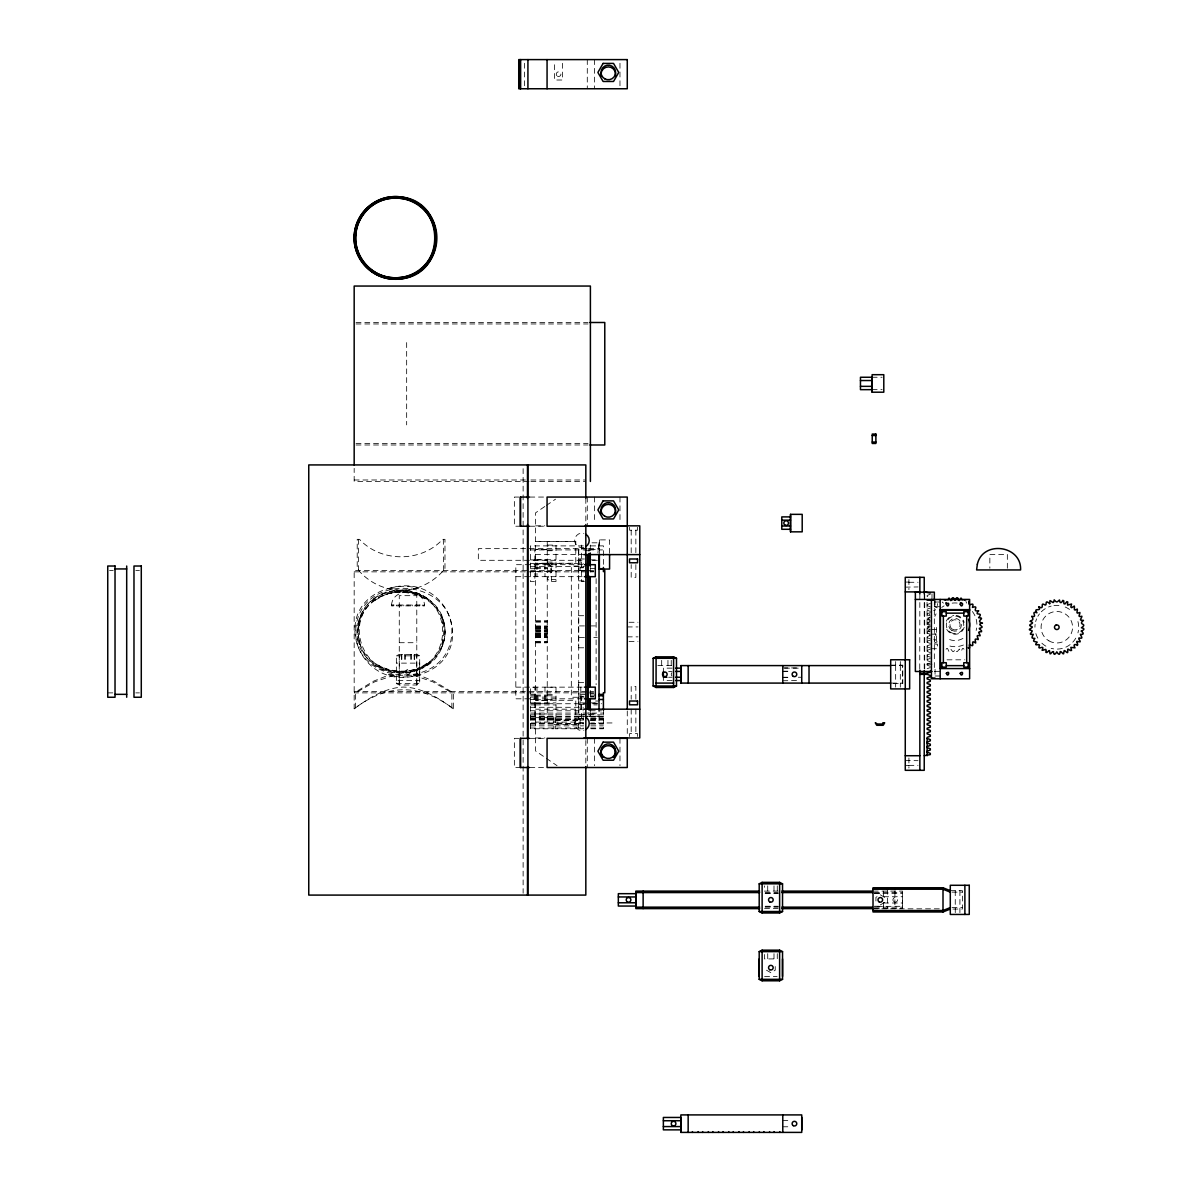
<?xml version="1.0" encoding="UTF-8"?>
<svg xmlns="http://www.w3.org/2000/svg" width="1192" height="1192" viewBox="0 0 1192 1192"><rect width="100%" height="100%" fill="white"/><g stroke="black" fill="none" stroke-linecap="round" stroke-linejoin="round"><path stroke-width="0.75" stroke-dasharray="5 3.75" d="M396.355 680.632L396.355 655.838L399.275 654.378L416.783 654.378L419.688 655.838L419.688 683.538L416.783 684.998L399.275 684.998L396.355 683.538L396.355 680.632L419.688 680.632L419.688 663.125L396.355 663.125M399.275 683.538L399.275 655.838M416.783 684.998L416.783 595.672L399.275 595.672L399.275 684.998M416.783 683.538L416.783 655.838M442.679 644.634L442.679 639.97M442.679 623.52L442.679 618.857M874.332 908.617L902.538 908.617L902.538 891.109L874.332 891.109M391.527 605C392.719 587.149 424.546 587.79 424.531 605.879L391.527 605.879L391.527 605L424.531 605M609.574 553.222L609.574 539.887L599.367 539.887L597.907 552.969M965.937 601.483L966.682 603.137M358.703 621.047C343.698 675.909 433.352 693.878 444.124 639.702C449.637 616.338 430.193 592.692 406.889 590.651A33.972 24.794 0 0 0 395.461 590.651C345.904 594.421 345.904 668.861 395.461 672.616A33.972 24.794 0 0 0 406.889 672.616C429.135 670.515 448.237 649.074 444.586 626.351C439.669 582.262 369.311 578.284 358.703 621.047A39.053 39.053 0 0 0 358.703 642.443M937.18 644.38L937.523 646.019M359.716 618.35L361.906 613.358M441.621 647.494L442.649 644.932M929.805 613.88L929.537 614.804M551.628 581.502L551.628 566.572L547.247 563.488L551.628 570.819L547.247 579.148L551.628 581.502L556.008 581.502L556.008 545.072L547.247 545.072M934.349 641.341L935.482 639.657L933.694 639.225M929.537 634.829L929.805 635.753M946.061 649.223C948.638 645.23 948.042 656.151 950.665 649.044C952.676 651.07 953.004 653.633 955.03 649.417C957.072 653.633 957.399 651.07 959.411 649.044C962.033 656.151 961.423 645.23 964 649.223M588.073 570.387L354.173 570.387L354.173 708.793C387.266 683.448 420.24 683.448 453.332 708.778L453.332 692.88L433.933 681.168L419.212 675.253L388.294 675.253L373.573 681.168L354.173 692.88L588.178 692.85M354.173 708.793C368.7 698.199 385.076 687.575 403.76 687.069C422.445 687.575 438.805 698.199 453.332 708.778M937.523 603.614L937.284 605.551M375.331 600.097C346.216 618.722 359.477 667.222 393.107 670.783A34.762 26.88 0 0 0 406.859 671.156C452.945 667.624 455.255 598.652 409.258 592.484A34.762 26.88 0 0 0 395.491 592.111L384.852 594.853L375.331 600.097A42.152 39.455 0 0 1 384.852 594.853M544.789 506.511L535.595 512.813L535.595 750.975L544.789 757.278M546.323 505.468L555.532 499.165M929.745 629.719L928.196 630.806L929.805 631.879M880.307 904.922L884.673 902.389M937.255 641.847L934.409 643.01M929.298 625.696L927.585 626.53L929.477 627.975M416.634 588.058C427.69 584.512 437.732 577.747 444.974 568.644L444.974 539.335L442.694 539.335C421.223 562.609 380.963 562.609 359.507 539.335L357.213 539.335L357.213 568.644C370.861 586.136 395.223 594.748 416.634 588.058L408.93 589.787M930.311 594.272L927.138 595.419L927.138 596.477L930.311 597.624M927.138 604.582L930.311 603.435M927.138 609.172L930.311 608.009M927.138 613.746L930.311 612.599M927.138 618.32L930.311 617.173M927.138 622.909L930.311 621.762M927.138 627.484L930.311 626.336M927.138 632.073L930.311 630.911M927.138 636.647L930.311 635.5M927.138 641.221L930.311 640.074M927.138 645.811L930.311 644.663M927.138 650.385L930.311 649.238M927.138 654.974L930.311 653.812M927.138 659.548L930.311 658.401M927.138 664.123L930.311 662.976M927.138 668.712L930.311 667.565M390.916 587.835C326.817 603.808 356.214 691.822 416.589 675.432C480.704 659.474 451.291 571.445 390.931 587.835A54.027 54.027 0 0 1 416.589 587.85M929.477 621.658L927.585 623.103L929.298 623.938M393.896 675.253L374.467 681.928L355.633 692.88L355.633 708.793M929.805 617.754L928.196 618.827L929.745 619.914M581.532 567.63L580.072 567.75L583.469 567.75M406.83 589.951L395.372 589.951M590.278 571.549L593.78 571.534M356.035 322.496L588.073 322.496M356.035 323.956L588.073 323.956M872.127 377.253L882.125 377.253M872.127 389.65L882.125 389.65M356.035 443.528L588.073 443.528M356.035 444.988L588.073 444.988M354.173 479.989L529.024 479.989M530.887 479.989L584.825 479.989M529.024 481.449L354.173 481.449L354.173 468.352M530.887 481.449L584.825 481.449M518.743 497.064L514.363 497.064L514.363 526.223L520.204 526.223M529.784 497.064L546.07 497.064M535.595 525.836L544.759 525.836M529.784 526.223L546.07 526.223M358.509 539.335L358.509 570.312M575.796 541.377L535.595 541.377L575.796 541.481L575.796 563.22L535.595 563.22M592.022 542.807L599.025 542.807L599.025 553.326M583.35 545.891L530.485 545.891L530.485 581.636L534.865 581.636L534.865 549.914M590.636 545.891L603.405 545.891L603.405 566.99M586.866 548.648L478.335 548.648L478.335 560.3L583.186 560.3M588.714 548.648L599.025 548.648M587.209 548.782L578.701 548.782L578.701 714.723L587.209 714.723M590.278 549.587L599.025 549.527M530.485 549.914L587 549.914M588.818 549.914L603.405 549.914M547.247 550.719L556.008 550.719M578.701 550.689L578.701 578.969M585.034 550.719L590.278 550.719M535.595 554.608L583.26 554.608M579.431 558.988L588.178 558.988M536.981 559.733L556.008 559.778M530.485 559.882L534.865 559.882M535.595 559.882L547.247 559.882M592.394 560.3L597.907 560.3M547.247 562.088L556.008 562.088M530.485 563.503L583.35 563.503M535.595 563.771L547.247 563.771M582.724 564.68L515.823 564.68L515.823 698.81L582.724 698.81M547.247 564.933L556.008 564.933M578.612 566.021L571.326 566.021L571.326 697.26L578.612 697.26M530.485 566.707L584.438 566.572M580.072 567.154L583.469 567.154M535.595 567.511L547.247 567.511M535.595 568.465L547.247 568.524M590.278 568.495L597.281 568.39M530.485 568.703L534.865 568.703M109.56 570.387L113.21 570.387M135.814 570.387L139.449 570.387M588.818 570.387L593.631 570.387M579.431 570.655L584.676 570.655M551.628 570.819L556.008 570.819M581.532 570.819L584.438 570.819M547.247 571.43L556.008 571.43M530.485 571.534L534.865 571.534M535.595 571.549L547.247 571.549M354.173 571.847L588.073 571.847M589.921 571.847L593.631 571.847M515.823 576.675L582.724 576.675M551.628 579.372L556.008 579.372M578.701 580.862L587.209 580.862M584.438 581.502L581.532 581.502L581.532 545.072M905.264 582.083L908.915 582.083M908.915 582.277L918.034 582.277M905.264 587.135L918.034 586.941M388.294 588.654L393.896 588.654M413.609 588.654L419.212 588.654M935.049 602.02L940.16 602.02M935.049 606.698L940.16 606.698M578.701 615.713L587.209 615.713M578.701 617.62L578.701 645.9M535.595 620.719L547.247 620.719M535.595 621.375L547.247 621.375M535.595 622.164L547.247 622.164M629.063 622.269L637.988 622.269M535.595 625.964L547.247 625.964M579.431 625.919L588.178 625.919M590.278 625.919L597.281 625.919M535.595 626.351L547.247 626.351M535.595 626.649L547.247 626.649M535.595 626.977L547.247 626.977M627.275 626.932L637.988 626.932M535.595 627.558L547.247 627.558M535.595 627.916L547.247 627.961M535.595 628.765L547.247 628.765M535.595 629.108L547.247 629.108M931.414 629.48L936.51 629.48M535.595 630.181L547.247 630.181M535.595 630.479L547.247 630.479M535.595 631.685L547.247 631.685M535.595 631.983L547.247 631.983M535.595 633.19L547.247 633.19M535.595 633.503L547.247 633.503M931.414 634.144L936.51 634.144M535.595 634.576L547.247 634.576M535.595 635.038L547.247 634.919M535.595 635.768L547.247 635.768M535.595 636.126L547.247 636.126M535.595 636.707L547.247 636.707M535.595 637.005L547.247 637.005M627.275 636.856L637.988 636.856M535.595 637.318L547.247 637.318M535.595 637.571L547.247 637.601M579.431 637.586L584.676 637.586M593.78 637.586L597.281 637.586M535.595 641.37L547.247 641.37M629.063 641.519L637.988 641.519M535.595 642.16L547.247 642.16M399.275 642.712L416.783 642.712M535.595 642.816L547.247 642.816M934.334 644.067L937.24 644.067M578.701 647.792L587.209 647.792M931.414 648.731L937.24 648.731M396.355 655.838L419.688 655.838M947.029 659.817L964.82 659.817M927.033 664.182L931.995 664.182M890.692 665.151L902.791 665.151L902.791 683.523L890.692 683.523M657.82 665.598L671.826 665.598M890.692 665.598L902.359 665.598L902.359 683.091L890.692 683.091M782.786 667.922L800.011 667.922M672.109 668.146L663.363 668.146L663.363 671.424M784.5 668.146L800.011 668.146M782.786 671.2L789.67 671.2M935.049 671.334L940.16 671.334M668.608 671.424L672.109 671.424M782.786 671.424L789.67 671.424M388.294 674.612L393.896 674.612M413.609 674.612L419.212 674.612M935.049 675.998L940.16 675.998M668.608 677.25L672.109 677.25M782.786 677.25L789.67 677.25M798.297 677.25L801.739 677.25M782.786 677.473L789.67 677.473M672.109 680.543L663.363 680.543L663.363 677.25M782.786 680.751L800.011 680.543M578.701 682.644L587.209 682.644M396.355 683.538L419.688 683.538M578.701 684.551L578.701 712.831M515.823 687.143L582.724 687.143M547.262 687.233L556.008 687.233L556.008 719.655M354.173 691.42L588.073 691.42M589.921 691.42L593.631 691.42M107.742 692.88L113.21 692.88M135.814 692.88L139.449 692.88M588.818 692.88L593.631 692.88M590.278 693.222L593.78 693.222M530.485 694.414L534.865 694.414M547.262 694.414L556.008 694.414M580.802 694.414L587.805 694.414M535.595 695.085L547.247 695.07M590.278 695.07L597.281 695.07M530.485 695.77L534.865 695.77M547.262 695.77L556.008 695.77M535.595 696.039L547.247 696.039M580.072 696.322L583.469 696.322M590.278 696.351L593.78 696.351M530.485 697.067L534.865 697.067M556.008 697.067L535.595 697.171M580.802 697.067L584.303 697.067M590.278 697.037L593.78 697.037M530.485 699.495L534.865 699.495M547.262 699.495L556.008 699.495M535.595 699.749L547.247 699.749M595.523 701.015L599.025 701.015M590.278 702.863L597.281 702.863M530.485 702.893L534.865 702.893M535.595 702.982L556.008 702.893M580.802 702.893L587.805 702.893M535.595 703.25L547.247 703.25M593.78 703.206L597.281 703.206M530.485 703.742L587.805 703.742M592.469 703.742L601.573 703.742M579.431 704.517L584.676 704.517M530.485 704.934L534.865 704.934M535.595 704.889L556.008 704.934M593.78 704.904L597.281 704.904M530.485 707.288L583.35 707.288M535.595 709.18L583.812 709.18M530.485 710.76L583.35 710.819M590.278 710.73L601.573 710.819M530.485 713.069L603.405 713.069M535.595 713.933L547.247 713.948M590.278 713.933L599.025 713.933M530.485 714.827L587 714.827M588.818 714.827L603.405 714.827M530.485 716.258L555.278 716.258L555.278 728.774L578.612 728.774L578.612 716.258L583.916 716.258A7.286 7.286 0 0 0 574.678 723.38A7.286 7.286 0 0 0 583.856 730.413M585.689 716.258L603.405 716.258M530.485 716.63L587.462 716.63M589.235 716.63L603.405 716.63M530.485 717.107L583.663 717.107M590.636 717.033L603.405 717.107M535.595 717.673L547.247 717.673M530.485 718.329L555.278 718.329M578.612 718.329L583.916 718.329M591.008 718.329L603.405 718.329M530.485 718.731L555.278 718.731M578.612 718.731L583.916 718.731M591.008 718.731L603.405 718.731M530.485 718.91L583.663 718.91M590.636 718.91L603.405 718.91M530.485 719.149L580.072 719.149M530.485 719.655L583.35 719.655M590.636 719.655L603.405 719.655M530.485 720.028L553.818 720.028M555.278 720.028L578.612 720.028M580.072 720.028L583.663 720.028M590.845 720.028L603.405 720.028M555.278 720.594L578.612 720.594M590.278 720.609L599.025 720.713L599.025 711.356M535.595 722.084L575.796 722.084M562.46 722.948L530.485 722.993M578.612 722.948L587.239 722.948M612.032 722.948L590.845 722.993M580.072 722.993L583.663 722.993M530.485 723.723L583.35 723.723M590.636 723.723L603.405 723.723M530.485 723.961L583.35 723.961M590.636 723.961L603.405 723.961M553.818 724.438L580.072 724.438M530.485 725.868L553.818 725.868M555.278 725.868L578.612 725.868M580.072 725.868L583.663 725.868M590.845 725.868L603.405 725.868M530.485 728.014L583.35 728.014M590.636 728.014L603.405 728.014M583.663 728.774L580.072 728.774L580.072 717.107M590.845 728.774L603.405 728.774L603.405 711.356M535.595 737.952L544.893 737.952M518.743 738.34L514.363 738.34L514.363 767.514L520.204 767.514M529.784 738.34L546.07 738.34M905.264 760.496L918.034 760.69M908.915 765.353L918.034 765.353M905.264 765.547L908.915 765.547M529.784 767.514L546.07 767.514M950.292 890.677L962.406 890.677L962.406 909.049L950.292 909.049M778.153 891.109L764.444 891.109L764.444 885.865M952.021 892.138L962.406 892.138M765.204 892.57L778.153 892.57M874.332 892.57L902.538 892.57M765.204 893.3L778.153 893.3M874.332 893.3L883.57 893.3M765.204 893.478L778.153 893.478M874.332 893.478L902.538 893.449L902.538 906.278L874.332 906.427M883.57 896.727L902.538 896.727M883.57 903L902.538 903M765.204 906.248L778.153 906.248M874.332 906.248L883.57 906.248M765.204 906.427L778.153 906.427M765.204 907.157L778.153 907.157M874.332 907.157L902.538 907.157M952.021 907.589L962.406 907.589M764.579 908.617L778.153 908.617M873.021 908.826L939.326 908.826M764.579 976.412L777.139 976.412M782.786 1120.51L789.67 1120.51M782.786 1126.783L789.67 1126.783M443.32 539.335L443.692 570.312M547.247 700.315L535.595 700.3L575.796 700.315L575.796 722.188M590.278 559.882L597.281 559.912M413.609 675.253L433.054 681.928L451.872 692.88L451.872 708.778M934.409 606.624L937.255 607.786M933.694 610.408L935.482 609.976L934.498 608.561M927.138 605.64L930.311 606.788M927.138 610.215L930.311 611.362M927.138 614.804L930.311 615.951M927.138 619.378L930.311 620.525M927.138 623.952L930.311 625.115M927.138 628.542L930.311 629.689M927.138 633.116L930.311 634.263M927.138 637.705L930.311 638.852M927.138 642.279L930.311 643.427M927.138 646.854L930.311 648.016M927.138 651.443L930.311 652.59M927.138 656.017L930.311 657.164M927.138 660.606L930.311 661.754M930.311 666.328L927.138 665.181L927.033 600.023M884.673 897.338L880.307 894.819L875.926 897.338L875.926 902.389M766.486 970.199L770.866 972.717L775.232 970.199L775.232 965.148M546.323 758.336L557.066 765.681M547.247 563.488L551.628 566.572M942.187 601.99L943.394 603.137M441.621 615.787L442.649 618.35M1007.344 568.212L1007.344 554.384L989.852 554.384L989.852 568.212M959.918 890.677L959.918 912.64M955.254 890.677L955.254 912.64M936.51 627.439L936.51 643.486M935.049 600.172L935.049 608.918M935.049 669.293L935.049 678.039M934.334 601.289L934.334 671.483M931.995 593.735L931.995 600.023M924.709 594.003L924.709 671.483M924.232 593.735L924.232 668.846M919.851 593.765L919.747 669.636M908.915 579.55L908.915 589.653M908.915 757.978L908.915 768.08M900.318 661.56L900.318 665.151M900.318 665.598L900.318 683.091M900.318 683.523L900.318 687.128M895.654 661.56L895.654 665.151M895.654 665.598L895.654 683.091M895.654 683.523L895.654 687.128M894.894 890.99L894.894 908.736M887.593 889.217L887.593 908.736M883.57 891.109L883.57 896.22M883.57 902.597L883.57 908.617M777.273 885.865L777.273 891.109M777.273 953.674L777.273 958.919L764.444 958.919L764.444 953.674M773.995 885.865L773.995 891.109M773.995 953.674L773.995 958.919M767.722 885.865L767.722 891.109M767.722 953.674L767.722 958.919M671.23 660.338L671.23 665.598M667.952 660.338L667.952 665.598M661.679 660.338L661.679 665.598M637.467 527.296L637.467 530.216L629.6 530.216L629.6 527.296M637.467 736.492L637.467 733.587L629.6 733.587L629.6 736.492M635.857 530.216L635.857 554.608M635.857 564.606L635.857 577.36L631.194 577.36L631.194 564.606M635.857 699.197L635.857 686.428L631.194 686.428L631.194 699.197M635.857 709.18L635.857 733.587M631.194 530.216L631.194 554.608M631.194 709.18L631.194 733.587M627.275 710.983L627.275 736.164M619.974 63.251L619.974 86.942M619.974 497.064L619.974 522.573M619.974 738.34L619.974 765.681M599.367 539.887L599.367 553.222M596.119 578.597L596.119 684.67M594.57 59.6L594.57 88.759M594.57 497.064L594.57 522.573M594.57 738.34L594.57 765.681M590.278 545.072L590.278 551.985M590.278 566.96L590.278 574.172M590.278 690.406L590.278 697.961M590.278 711.356L590.278 719.655M588.908 548.782L588.908 551.166M588.908 712.354L588.908 714.723M587.284 59.6L587.284 88.759M587.284 497.064L587.284 526.223M587.284 738.34L587.284 767.514M585.823 498.45L585.823 522.647M585.823 740.53L585.823 766.605M581.532 695.77L581.532 719.655M580.802 687.233L580.802 713.069M580.072 558.988L580.072 570.655M580.072 692.82L580.072 704.487M562.609 63.31L562.609 80.013L554.593 80.013L554.593 63.31M553.818 717.107L553.818 728.774L530.485 728.774L530.485 687.233L534.865 687.233L534.865 719.655M547.247 541.421L547.247 722.143M544.982 564.68L544.982 576.675M544.982 687.143L544.982 698.81M536.966 564.68L536.966 576.675M536.966 687.143L536.966 698.81M524.569 63.251L524.569 88.759M523.124 468.65L523.124 893.225M423.965 605L423.965 605.879M422.311 605L422.311 605.879M419.688 605L419.688 605.879M416.276 605L416.276 605.879M414.443 654.378L414.443 663.125M414.22 654.378L414.22 663.125M412.298 605L412.298 605.879M411.166 654.378L411.166 663.125M410.942 654.378L410.942 663.125M408.022 605L408.022 605.879M406.666 342.581L406.666 424.903M405.116 654.378L405.116 663.125M404.893 654.378L404.893 663.125M403.76 605L403.76 605.879M401.823 654.378L401.823 663.125M401.615 654.378L401.615 663.125M399.782 605L399.782 605.879M396.355 605L396.355 605.879M393.733 605L393.733 605.879M392.093 605L392.093 605.879M359.492 618.857L359.492 623.52M359.492 639.97L359.492 644.634M443.469 621.047A39.053 39.053 0 0 1 443.469 642.443M671.915 675.983A2.339 2.339 0 0 1 671.915 672.69M416.589 675.432A54.027 54.027 0 0 1 390.916 675.432M972.389 611.496A21.873 21.873 0 0 1 976.159 630.479M963.404 645.021A21.873 21.873 0 0 1 946.657 645.021M936.092 635.753A21.873 21.873 0 0 1 934.826 633.19M934.826 616.443A21.873 21.873 0 0 1 936.092 613.88M941.725 607.458A21.873 21.873 0 0 1 944.094 605.879M952.184 603.137A21.873 21.873 0 0 1 957.891 603.137M962.913 638.45A15.749 15.749 0 0 1 947.163 638.45M964.194 627.275A9.476 9.476 0 0 1 946.284 628.437M946.284 621.196A9.476 9.476 0 0 1 953.794 615.415M956.267 615.415A9.476 9.476 0 0 1 964.194 622.358M1077.941 621.568A21.873 21.873 0 0 1 1077.941 632.892M1075.765 638.167A21.873 21.873 0 0 1 1072.278 642.697M1070.133 644.589A21.873 21.873 0 0 1 1051.15 648.359M1045.876 646.168A21.873 21.873 0 0 1 1039.469 640.551M1037.874 638.167A21.873 21.873 0 0 1 1035.684 632.892M1034.939 627.23A21.873 21.873 0 0 1 1035.133 624.37M1035.684 621.568A21.873 21.873 0 0 1 1036.608 618.857M1037.874 616.294A21.873 21.873 0 0 1 1039.469 613.91M1041.346 611.764A21.873 21.873 0 0 1 1051.15 606.102M1053.966 605.536A21.873 21.873 0 0 1 1062.474 606.102M1065.186 607.026A21.873 21.873 0 0 1 1072.278 611.764M583.856 547.456A7.286 7.286 0 0 1 574.678 540.423A7.286 7.286 0 0 1 583.856 533.375M381.798 594.54A42.525 38.725 0 0 1 420.553 594.54M387.43 593.914A40.915 37.28 0 0 1 417.185 594.733M423.071 595.836A43.791 40.99 0 0 1 430.044 600.559M382.647 667.475A42.182 39.485 0 0 1 375.599 663.378M414.92 669.353A40.915 37.28 0 0 1 385.165 668.548M427.034 663.184A42.152 39.455 0 0 1 417.498 668.414M430.044 662.722A43.791 40.99 0 0 1 423.071 667.445M420.553 668.727A42.525 38.725 0 0 1 381.798 668.727M379.28 667.445A43.791 40.99 0 0 1 372.306 662.722M372.306 600.559A43.791 40.99 0 0 1 379.28 595.836M419.703 595.791A42.182 39.485 0 0 1 426.766 599.904M358.852 626.5C351.729 679.023 436.466 688.618 443.305 636.975C450.442 584.467 365.706 574.872 358.852 626.5M356.05 625.889C348.63 683.955 443.379 693.848 451.47 637.377C458.875 579.327 364.141 569.418 356.05 625.889M547.247 549.646L535.595 549.601L547.247 549.661M406.859 673.897A2.339 2.339 0 0 0 410.361 671.871A2.339 2.339 0 0 0 406.859 669.859A2.339 2.339 0 0 0 406.859 673.897M894.074 901.882A2.339 2.339 0 0 0 897.576 899.871A2.339 2.339 0 0 0 894.074 897.844A2.339 2.339 0 0 0 894.074 901.882M951.812 630.359A6.422 6.422 0 0 0 961.452 624.846A6.422 6.422 0 0 0 951.842 619.244A6.422 6.422 0 0 0 951.812 630.359M952.482 629.242A5.111 5.111 0 0 0 960.141 624.817A5.111 5.111 0 0 0 952.482 620.391A5.111 5.111 0 0 0 952.482 629.242M950.665 632.401A8.746 8.746 0 0 0 963.777 624.817A8.746 8.746 0 0 0 950.665 617.232A8.746 8.746 0 0 0 950.665 632.401M557.424 76.199A2.339 2.339 0 0 0 560.925 74.187A2.339 2.339 0 0 0 557.424 72.161A2.339 2.339 0 0 0 557.424 76.199M1048.945 640.864A15.749 15.749 0 0 0 1072.562 627.23A15.749 15.749 0 0 0 1048.945 613.597A15.749 15.749 0 0 0 1048.945 640.864"/><path stroke-width="1.5" d="M759.647 908.617L635.843 908.617L635.843 891.109L759.647 891.109M656.077 687.471L656.077 656.837L673.569 656.837L676.49 658.297L676.49 686.011L673.569 687.471L656.077 687.471L653.156 686.011L653.156 683.091L653.156 658.297L656.077 656.837M673.569 687.471L673.569 656.837M680.856 1132.4L680.856 1114.907L801.739 1114.907L801.739 1132.4L680.856 1132.4L680.856 1117.455L663.363 1117.455L663.363 1129.852L680.856 1129.852M890.692 683.091L680.856 683.091L680.856 665.598L890.692 665.598M759.2 976.412L759.2 958.919M782.533 976.412L782.533 958.919M790.534 531.841L790.534 514.348L802.201 514.348L802.201 531.841L790.534 531.841L790.534 514.348M801.739 683.091L801.739 665.598M809.025 683.091L809.025 665.598M872.127 392.198L872.127 374.69L883.793 374.69L883.793 392.198L872.127 392.198L872.127 377.253L860.46 377.253L860.46 389.65L872.127 389.65M947.923 600.068L949.056 597.982L950.665 600.589M944.079 599.71L945.912 600.261M951.708 600.425C951.41 596.879 954.241 596.656 954.509 600.202M955.567 600.202C955.82 596.656 958.666 596.879 958.353 600.425M959.411 600.589L961.02 597.982L962.153 600.068M964.149 600.261L965.982 599.71M968.157 611.69L968.157 616.07L963.777 616.07L963.777 611.69L968.157 611.69L969.617 610.23L940.458 610.23L940.458 668.563L941.904 667.103L941.904 662.722L946.284 662.722L946.284 667.103L941.904 667.103M968.917 601.2C967.919 609.157 974.907 599.606 972.434 607.428C980.346 604.806 970.69 612.196 978.707 610.826C973.059 616.785 984.398 611.094 978.602 617.724C986.738 617.918 974.341 621.121 982.476 623.103C975.086 624.399 985.575 626.59 980.852 627.901C976.337 628.437 982.834 630.076 981.552 631.7C976.069 631.388 980.211 633.667 980.137 635.768C974.952 634.531 978.17 637.288 978.245 639.568C973.298 637.72 975.846 640.625 975.652 643.01C969.513 638.703 975.369 647.673 971.107 645.259C967.248 641.862 971.569 650.474 968.127 647.837M759.2 883.823L762.12 882.363L779.613 882.363L782.533 883.823L782.533 911.522L779.613 912.983L762.12 912.983L759.2 911.522L759.2 883.823L782.533 883.823M759.2 951.633L762.12 950.173L779.613 950.173L782.533 951.633L782.533 979.332L779.613 980.793L762.12 980.793L759.2 979.332L759.2 951.633L782.533 951.633M950.292 907.589L943.006 910.509L873.021 910.509M950.292 890.677L943.006 887.757L873.021 887.757L873.021 911.969L943.006 911.969L950.292 909.049M919.851 673.286L927.138 673.286L930.311 672.139L930.311 670.917M927.138 741.99L930.311 740.843L930.311 739.606L927.138 738.459M927.138 746.565L930.311 745.417L930.311 744.195L927.138 743.048M927.138 751.154L930.311 750.006L930.311 748.77L927.138 747.622M924.232 755.728L930.311 754.581L930.311 753.359L927.138 752.197M589.921 322.496L604.776 322.496L604.776 444.988L589.921 444.988M860.46 380.531L872.127 380.531M860.46 386.357L872.127 386.357M872.231 435.527L875.882 435.527M872.231 442.023L875.882 442.023M529.442 497.064L520.204 497.064L520.204 526.223L529.442 526.223M790.534 516.896L781.788 516.896L781.788 529.293L790.534 529.293M781.788 520.174L790.534 520.174M585.093 525.836L639.776 525.836L639.776 737.952L583.961 737.952M781.788 526.015L790.534 526.015M627.275 526.223L547.068 526.223L547.068 497.064L627.275 497.064L627.275 709.18M583.812 554.608L639.776 554.608M584.363 564.68L595.3 564.68L595.3 576.675L584.363 576.675M599.025 568.703L603.405 568.703M115.028 568.942L126.695 568.942M905.264 591.903L919.851 591.903M924.232 591.903L930.311 593.05M915.367 599.442L969.617 599.442L969.617 678.769L931.414 678.769L931.414 599.442M927.033 600.023L934.334 600.023L934.334 592.156L915.367 592.156L915.367 671.483L931.995 671.483M940.16 609.648L969.617 609.648M941.904 611.69L946.284 611.69L946.284 616.07L941.904 616.07L941.904 611.69L940.458 610.23M946.284 613.15L963.777 613.15M653.156 658.297L676.49 658.297M946.284 665.643L963.777 665.643M968.157 667.103L963.777 667.103L963.777 662.722L968.157 662.722L968.157 667.103L969.617 668.563L940.16 668.563M675.611 668.146L680.856 668.146M675.611 671.424L680.856 671.424M919.851 674.344L927.138 674.344L930.311 675.491L930.311 676.713L927.138 677.875L927.138 678.918L930.311 680.066L930.311 681.303L927.138 682.45L927.138 683.508L930.311 684.655L930.311 685.877L927.138 687.024L927.138 688.082L930.311 689.229L930.311 690.466L927.138 691.613L927.138 692.656L930.311 693.818L930.311 695.04L927.138 696.188L927.138 697.245L930.311 698.393L930.311 699.615L927.138 700.762L927.138 701.82L930.311 702.967L930.311 704.204L927.138 705.351L927.138 706.409L930.311 707.556L930.311 708.778L927.138 709.925L927.138 710.983L930.311 712.131L930.311 713.352L927.138 714.515L927.138 715.558L930.311 716.705L930.311 717.942L927.138 719.089L927.138 720.147L930.311 721.294L930.311 722.516L927.138 723.663L927.138 724.721L930.311 725.868L930.311 727.105L927.138 728.252L927.138 729.295L930.311 730.458L930.311 731.679L927.138 732.827L927.138 733.885L930.311 735.032L930.311 736.254L927.138 737.416L927.138 755.728M666.864 677.25L663.363 677.25L663.363 671.424M675.611 677.25L680.856 677.25M931.414 678.039L935.049 678.039M675.611 680.543L680.856 680.543M656.077 683.091L673.569 683.091M653.156 686.011L676.49 686.011M584.363 687.143L595.3 687.143L595.3 698.81L584.363 698.81M115.028 694.34L126.695 694.34M599.025 694.414L603.405 694.414M599.025 695.77L603.405 695.77M599.025 699.495L603.405 699.495M583.812 709.18L639.776 709.18M529.442 738.34L520.204 738.34L520.204 767.514L529.442 767.514M627.275 738.34L547.068 738.34L547.068 767.514L627.275 767.514L627.275 737.952M905.264 755.728L919.851 755.728M873.021 889.217L943.006 889.217L950.292 892.138M781.848 891.109L872.484 891.109M635.843 892.57L759.647 892.57M781.848 892.57L872.484 892.57M618.335 896.95L635.843 896.95M618.335 902.776L635.843 902.776M635.843 907.157L759.647 907.157M781.848 907.157L872.484 907.157M781.848 908.617L872.484 908.617M759.2 911.522L782.533 911.522M759.2 979.332L782.533 979.332M663.363 1120.733L680.856 1120.733M663.363 1126.574L680.856 1126.574M966.697 616.07L966.697 662.722M964.879 885.284L964.879 914.443M943.364 616.07L943.364 662.722M943.006 887.757L943.006 911.969M940.16 599.442L940.16 678.769M927.138 673.286L927.138 674.344M924.232 593.795L924.232 577.315L905.264 577.315L905.264 658.923M924.232 670.679L924.232 770.315L905.264 770.315L905.264 659.757M919.851 577.315L919.851 593.795M919.851 670.098L919.851 770.315M894.894 887.757L894.894 889.217M887.593 887.757L887.593 889.217M801.739 1117.232L801.739 1130.061M782.786 665.598L782.786 683.091M782.786 1114.907L782.786 1132.4M779.613 882.363L779.613 912.983M779.613 950.173L779.613 980.793M762.12 882.363L762.12 912.983M762.12 950.173L762.12 980.793M688.157 665.598L688.157 683.091M688.157 1114.907L688.157 1132.4M680.856 665.598L680.856 683.091M643.129 891.109L643.129 908.617M609.574 554.474L609.574 569.061L599.367 569.061L599.367 554.474M604.776 570.387L604.776 692.88M603.405 567.407L603.405 571.683M603.405 692.612L603.405 710.492M599.025 554.727L599.025 710.551M590.398 481.449L590.398 286.05L354.173 286.05L354.173 464.984M590.278 552.969L590.278 566.334M590.278 577.39L590.278 686.13M590.278 698.631L590.278 710.551M588.908 553.49L588.908 564.829M588.908 576.049L588.908 687.471M588.908 698.691L588.908 710.03M588.014 564.68L588.014 576.675M588.014 687.143L588.014 698.81M587.462 554.608L587.462 709.18M585.823 498.45L585.823 464.925L308.758 464.925L308.758 895.088L585.823 895.088L585.823 766.605M585.823 524.51L585.823 738.668M547.068 59.6L547.068 88.759M527.922 59.6L527.922 88.759M527.922 464.925L527.922 895.088M527.49 464.925L527.49 498.45M527.49 524.51L527.49 738.668M527.49 766.605L527.49 895.088M520.636 59.6L520.636 88.759M520.636 497.064L520.636 526.223M520.636 738.34L520.636 767.514M520.204 59.6L520.204 88.759M126.695 566.021L126.695 697.26M601.275 513.543A7.286 7.286 0 0 1 608.442 504.365A7.286 7.286 0 0 1 615.281 513.782M692.373 1132.4A2.92 2.92 0 0 1 692.477 1131.64M698.11 1131.64A2.92 2.92 0 0 1 698.214 1132.4M774.04 1132.4A2.92 2.92 0 0 1 774.129 1131.64M779.762 1131.64A2.92 2.92 0 0 1 779.866 1132.4M763.834 1132.4A2.92 2.92 0 0 1 763.923 1131.64M769.555 1131.64A2.92 2.92 0 0 1 769.659 1132.4M753.612 1132.4A2.92 2.92 0 0 1 753.716 1131.64M759.349 1131.64A2.92 2.92 0 0 1 759.453 1132.4M743.406 1132.4A2.92 2.92 0 0 1 743.51 1131.64M749.142 1131.64A2.92 2.92 0 0 1 749.247 1132.4M733.199 1132.4A2.92 2.92 0 0 1 733.303 1131.64M738.936 1131.64A2.92 2.92 0 0 1 739.04 1132.4M702.58 1132.4A2.92 2.92 0 0 1 702.684 1131.64M708.316 1131.64A2.92 2.92 0 0 1 708.42 1132.4M712.786 1132.4A2.92 2.92 0 0 1 712.89 1131.64M718.523 1131.64A2.92 2.92 0 0 1 718.627 1132.4M722.993 1132.4A2.92 2.92 0 0 1 723.097 1131.64M728.729 1131.64A2.92 2.92 0 0 1 728.833 1132.4M968.5 619.229A14.587 14.587 0 0 1 968.5 630.404M960.26 603.063A2.92 2.92 0 0 1 960.871 602.601M945.688 603.063A2.92 2.92 0 0 1 946.284 602.601M601.021 752.942A7.286 7.286 0 0 1 609.395 745.73A7.286 7.286 0 0 1 615.281 755.072M602.005 756.577A7.286 7.286 0 0 1 601.215 754.581M601.275 76.079A7.286 7.286 0 0 1 608.442 66.901A7.286 7.286 0 0 1 615.281 76.333M585.615 717.062A7.286 7.286 0 0 1 585.615 729.683M585.615 534.105A7.286 7.286 0 0 1 585.615 546.726M611.958 745.834A7.286 7.286 0 0 1 615.355 754.044M614.625 755.803A7.286 7.286 0 0 1 613.463 757.307M603.152 757.307A7.286 7.286 0 0 1 603.152 746.997M1049.72 603.659C1043.551 598.309 1048.215 607.19 1044.147 604.523C1039.871 602.154 1045.25 610.378 1038.649 606.728C1042.449 612.554 1032.615 606.758 1036.921 612.763C1029.724 610.498 1038.649 618.037 1031.706 616.279C1033.732 619.661 1033.241 619.572 1030.067 621.33C1037.144 623.61 1026.282 624.25 1030.827 626.247C1035.937 627.394 1025.299 629.465 1031.259 630.389C1035.014 630.926 1026.029 635.291 1033.315 634.323C1032.153 637.154 1030.365 638.45 1034.894 638.39C1031.795 642.19 1034.686 641.192 1037.219 642.13C1032.168 647.673 1041.376 642.205 1039.141 646.302C1037.383 650.936 1045.354 643.665 1042.076 650.31C1044.207 650.623 1047.157 646.988 1045.861 652.337C1047.217 654.006 1049.705 647.837 1049.705 651.979C1049.973 657.045 1051.761 650.728 1053.49 651.622C1053.594 656.33 1055.71 653.857 1056.812 651.83C1057.93 653.931 1060.061 656.27 1060.15 651.562C1061.938 650.921 1063.651 656.956 1063.934 651.979C1063.666 647.331 1068.419 656.256 1067.734 650.832C1066.9 646.511 1070.192 651.756 1071.563 650.445L1070.833 647.39L1075.02 647.852C1072.964 644.842 1074.439 643.397 1077.434 645.423C1078.939 644.276 1074.275 640.208 1078.417 641.698C1083.021 642.741 1077.479 639.21 1078.984 637.929C1084.079 639.255 1081.025 636.379 1080.324 634.323C1084.75 635.023 1083.349 632.46 1081.114 631.075C1083.29 630.3 1086.061 628.601 1081.427 627.767C1088.281 623.014 1077.24 625.398 1083.453 620.376C1077.821 620.838 1081.904 618.395 1081.919 616.279C1076.555 617.441 1080.31 614.55 1079.907 612.479C1074.752 614.67 1078.03 610.989 1077.315 609.052C1072.755 611.839 1074.961 608.218 1074.335 606.028L1071.668 607.667L1070.833 607.071L1071.563 604.016L1067.511 605.119L1067.749 601.99L1066.929 601.647L1064.933 603.986L1063.92 603.718L1063.696 600.723L1062.802 600.381C1061.521 603.524 1059.673 603.465 1059.464 599.963C1056.797 602.392 1056.842 602.824 1054.205 599.844C1053.639 605 1052.238 601.364 1049.958 600.589L1049.72 603.659M355.708 235.48C354.009 255.773 370.22 275.352 390.469 277.483A30.947 23.915 0 0 0 400.885 277.438C446.195 272.789 445.912 202.655 400.557 198.364A30.947 23.915 0 0 0 390.157 198.408C371.785 200.569 356.527 216.989 355.708 235.48M354.262 235.226C352.415 256.25 369.133 276.618 390.127 278.913A30.307 22.127 0 0 0 400.914 278.913C447.909 274.279 447.909 201.582 400.914 196.933A30.307 22.127 0 0 0 390.127 196.933C371.07 199.109 355.186 216.065 354.262 235.226M946.329 604.165C948.117 609.738 950.665 600.247 946.329 604.165M946.329 673.286C948.117 678.859 950.665 669.353 946.329 673.286M960.186 604.165C961.974 609.738 964.522 600.247 960.186 604.165M960.186 673.286C961.974 678.859 964.522 669.353 960.186 673.286M977.351 564.248L976.606 569.94L1020.59 569.94C1021.708 545.176 982.685 540.05 977.351 564.248M603.107 63.414L597.892 72.444L603.107 81.473L613.522 81.473L618.737 72.444L613.522 63.414L603.107 63.414M603.107 500.878L597.892 509.908L603.107 518.937L613.522 518.937L618.737 509.908L613.522 500.878L603.107 500.878M603.107 742.154L597.892 751.183L603.107 760.213L613.522 760.213L618.737 751.183L613.522 742.154L603.107 742.154M883.227 722.784L882.512 724.021L877.461 724.021L875.286 722.784L876.731 725.287L883.227 725.287L884.688 722.784L883.227 722.784M1056.216 624.981L1055.65 625.204A2.339 2.339 0 0 0 1055.471 629.138A2.339 2.339 0 0 0 1059.107 627.633A2.339 2.339 0 0 0 1056.216 624.981M627.275 59.6L518.743 59.6L518.743 88.759L627.275 88.759L627.275 59.6M875.882 434.067L872.231 434.067L872.231 443.469L875.882 443.469L875.882 434.067M637.556 558.988L629.51 558.988L629.51 562.773L637.556 562.773L637.556 558.988M115.028 566.021L107.742 566.021L107.742 697.26L115.028 697.26L115.028 566.021M141.282 566.021L133.981 566.021L133.981 697.26L141.282 697.26L141.282 566.021M909.645 659.757L890.692 659.757L890.692 688.916L909.645 688.916L909.645 659.757M637.556 701.015L629.51 701.015L629.51 704.8L637.556 704.8L637.556 701.015M969.26 885.284L950.292 885.284L950.292 914.443L969.26 914.443L969.26 885.284M635.843 893.672L618.335 893.672L618.335 906.054L635.843 906.054L635.843 893.672M793.276 676.356A2.339 2.339 0 0 0 796.778 674.344A2.339 2.339 0 0 0 793.276 672.318A2.339 2.339 0 0 0 793.276 676.356M372.545 272.298A41.333 41.333 0 0 0 436.764 240.635A41.333 41.333 0 0 0 377.238 200.852A41.333 41.333 0 0 0 372.545 272.298M373.498 271.18A39.887 39.887 0 0 0 435.318 240.367A39.887 39.887 0 0 0 377.73 202.223A39.887 39.887 0 0 0 373.498 271.18M604.672 516.211A7.286 7.286 0 0 0 615.608 509.908A7.286 7.286 0 0 0 604.672 503.59A7.286 7.286 0 0 0 604.672 516.211M627.379 901.882A2.339 2.339 0 0 0 630.881 899.871A2.339 2.339 0 0 0 627.379 897.844A2.339 2.339 0 0 0 627.379 901.882M769.704 901.882A2.339 2.339 0 0 0 773.191 899.871A2.339 2.339 0 0 0 769.704 897.844A2.339 2.339 0 0 0 769.704 901.882M769.704 969.692A2.339 2.339 0 0 0 773.191 967.666A2.339 2.339 0 0 0 769.704 965.654A2.339 2.339 0 0 0 769.704 969.692M672.407 1125.665A2.339 2.339 0 0 0 675.909 1123.654A2.339 2.339 0 0 0 672.407 1121.627A2.339 2.339 0 0 0 672.407 1125.665M793.276 1125.665A2.339 2.339 0 0 0 796.778 1123.654A2.339 2.339 0 0 0 793.276 1121.627A2.339 2.339 0 0 0 793.276 1125.665M784.992 525.121A2.339 2.339 0 0 0 788.493 523.094A2.339 2.339 0 0 0 784.992 521.068A2.339 2.339 0 0 0 784.992 525.121M879.145 901.882A2.339 2.339 0 0 0 882.631 899.871A2.339 2.339 0 0 0 879.145 897.844A2.339 2.339 0 0 0 879.145 901.882M604.672 757.501A7.286 7.286 0 0 0 615.608 751.183A7.286 7.286 0 0 0 604.672 744.866A7.286 7.286 0 0 0 604.672 757.501M604.672 78.761A7.286 7.286 0 0 0 615.608 72.444A7.286 7.286 0 0 0 604.672 66.126A7.286 7.286 0 0 0 604.672 78.761M663.661 676.356A2.339 2.339 0 0 0 667.148 674.344A2.339 2.339 0 0 0 663.661 672.318A2.339 2.339 0 0 0 663.661 676.356"/></g></svg>
